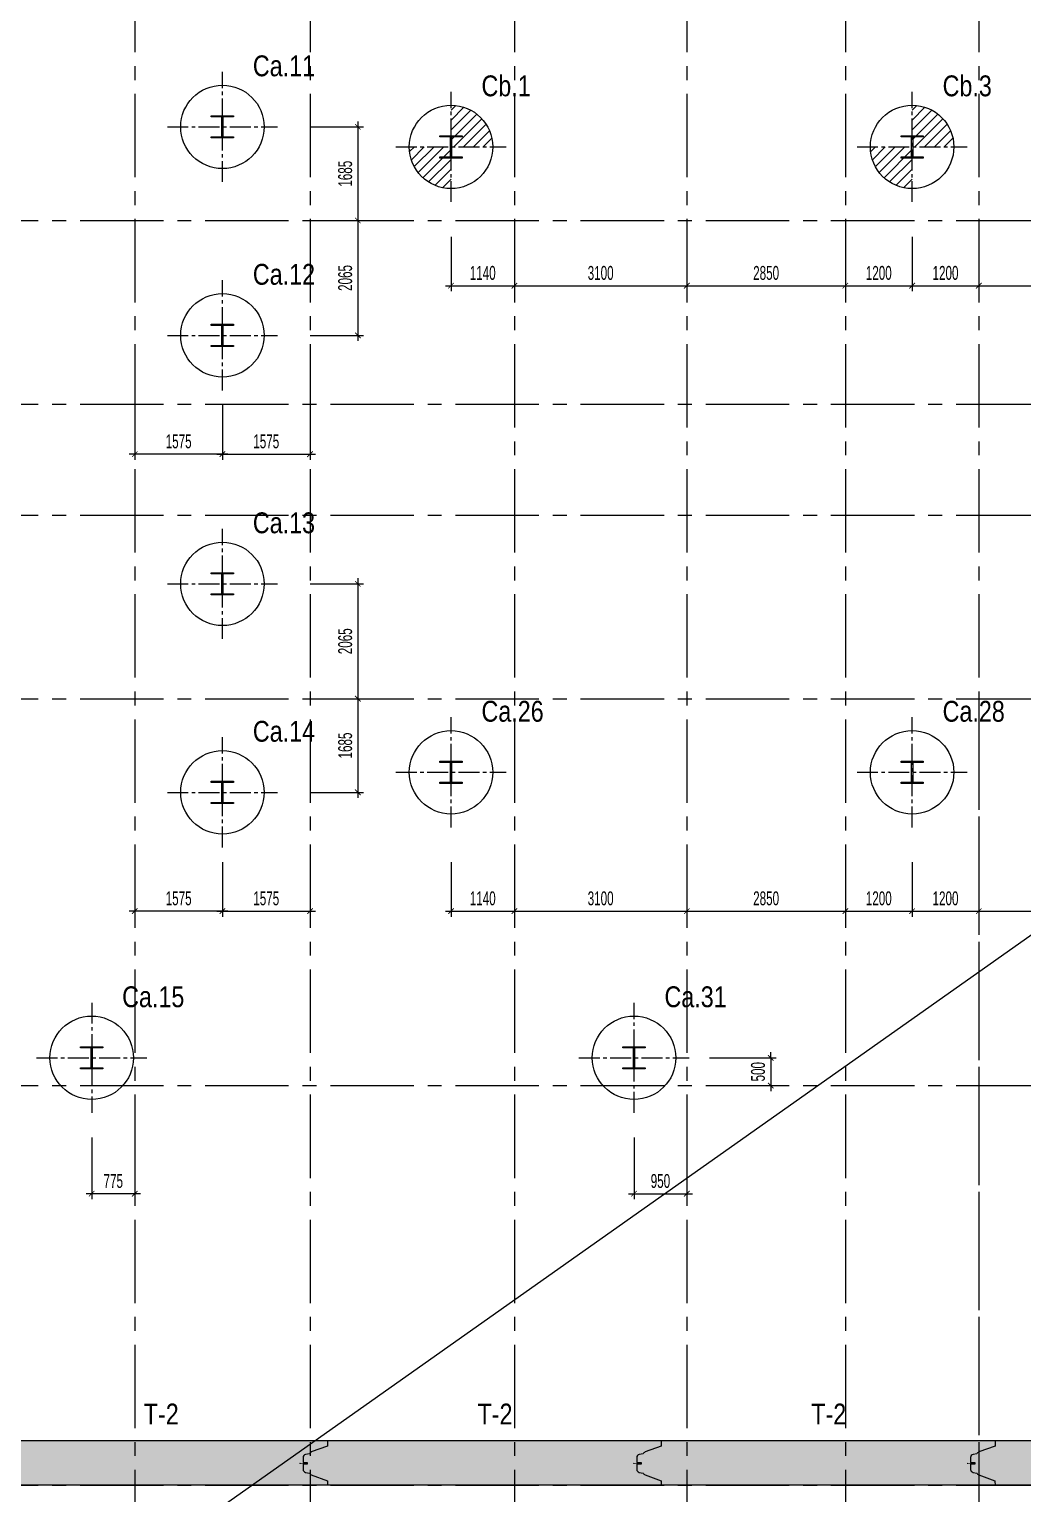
# Model space of a CAD drawing. Extents: x 71 to 1774126, y -14 to 415800.
# Drawn here: x 1579071 to 1596931, y 222511 to 248852 of the extents above; entities that cross this region are included whole.
import ezdxf

# ---------------------------------------------------------------- set-up
doc = ezdxf.new("R2010")
doc.units = 0
doc.header["$LTSCALE"] = 1000
doc.header["$MEASUREMENT"] = 0
doc.header["$PDMODE"] = 3
doc.linetypes.add('CENTER2', pattern=[1.125, 0.75, -0.125, 0.125, -0.125])
doc.layers.get('0').update_dxf_attribs({"linetype": 'CONTINUOUS'})
doc.layers.get('Defpoints').update_dxf_attribs({"linetype": 'CONTINUOUS'})
for name, color, linetype in [('10MIDTEXT', 3, 'CONTINUOUS'), ('CDC.01.AXIS', 160, 'CENTER2'), ('CDC.02.DIM', 1, 'CONTINUOUS'), ('CDC.03.BORDER', 3, 'CONTINUOUS'), ('CDC.05.STEEL', 4, 'CONTINUOUS'), ('CDC.10.HATCH', 9, 'CONTINUOUS')]:
    doc.layers.add(name, color=color, linetype=linetype)
doc.layers.add('KCS_Plotter', color=11, linetype='CONTINUOUS', plot=False)
doc.styles.add('ARIAL', font='arial.ttf', dxfattribs={"width": 0.6})
doc.dimstyles.new('100', dxfattribs={"dimscale": 100, "dimtxt": 2.5, "dimasz": 1, "dimexe": 1, "dimexo": 0, "dimgap": 1, "dimtad": 1, "dimdec": 0, "dimdsep": 46, "dimtxsty": 'ARIAL', "dimblk": 'ARCHTICK', "dimcen": 1, "dimdle": 1, "dimclrd": 1, "dimclre": 1, "dimclrt": 2, "dimadec": 0, "dimazin": 0, "dimtfac": 0.00072, "dimtdec": 0, "dimtix": 1, "dimtmove": 2, "dimatfit": 3, "dimldrblk": 'ARCHTICK', "dimfxl": 1, "dimtolj": 1, "dimarcsym": 0})

# ---------------------------------------------------------------- blocks, each defined once
blk = doc.blocks.new('_ARCHTICK')
at = {"color": 0, "linetype": 'ByBlock', "const_width": 0.15}
blk.add_lwpolyline([(-0.5, -0.5), (0.5, 0.5)], dxfattribs=at)
blk = doc.blocks.new('*D220')
at = {"layer": 'CDC.02.DIM', "color": 1, "lineweight": -2, "transparency": 16777216}
for p, q in [((1584118, 247096), (1585078, 247096)), ((1584978, 247196), (1584978, 245311)), ((1584118, 245411), (1585078, 245411))]:
    blk.add_line(p, q, dxfattribs=at)
at = {"layer": 'Defpoints', "color": 0, "transparency": 16777216}
for p in [(1584118, 247096), (1584118, 245411), (1584978, 245411)]:
    blk.add_point(p, dxfattribs=at)
at = {"layer": 'CDC.02.DIM', "color": 1, "lineweight": -2, "transparency": 16777216, "xscale": 100, "yscale": 100, "zscale": 100}
for p, rotation in [((1584978, 247096), 90), ((1584978, 245411), 270)]:
    blk.add_blockref('_ARCHTICK', p, dxfattribs=dict(at, rotation=rotation))
at = {"layer": 'CDC.02.DIM', "color": 2, "transparency": 16777216, "insert": (1584751, 246254), "char_height": 250, "attachment_point": 5, "rotation": 90, "style": 'ARIAL'}
blk.add_mtext('\\A1;1685', dxfattribs=at)
blk = doc.blocks.new('*D221')
at = {"layer": 'CDC.02.DIM', "color": 1, "lineweight": -2, "transparency": 16777216}
for p, q in [((1584978, 245511), (1584978, 243246)), ((1584118, 245411), (1585078, 245411)), ((1584118, 243346), (1585078, 243346))]:
    blk.add_line(p, q, dxfattribs=at)
at = {"layer": 'Defpoints', "color": 0, "transparency": 16777216}
for p in [(1584118, 245411), (1584118, 243346), (1584978, 243346)]:
    blk.add_point(p, dxfattribs=at)
at = {"layer": 'CDC.02.DIM', "color": 1, "lineweight": -2, "transparency": 16777216, "xscale": 100, "yscale": 100, "zscale": 100}
for p, rotation in [((1584978, 245411), 90), ((1584978, 243346), 270)]:
    blk.add_blockref('_ARCHTICK', p, dxfattribs=dict(at, rotation=rotation))
at = {"layer": 'CDC.02.DIM', "color": 2, "transparency": 16777216, "insert": (1584751, 244379), "char_height": 250, "attachment_point": 5, "rotation": 90, "style": 'ARIAL'}
blk.add_mtext('\\A1;2065', dxfattribs=at)
blk = doc.blocks.new('*D222')
at = {"layer": 'CDC.02.DIM', "color": 1, "lineweight": -2, "transparency": 16777216}
for p, q in [((1584978, 238976), (1584978, 236711)), ((1584118, 238876), (1585078, 238876)), ((1584118, 236811), (1585078, 236811))]:
    blk.add_line(p, q, dxfattribs=at)
at = {"layer": 'Defpoints', "color": 0, "transparency": 16777216}
for p in [(1584118, 238876), (1584118, 236811), (1584978, 236811)]:
    blk.add_point(p, dxfattribs=at)
at = {"layer": 'CDC.02.DIM', "color": 1, "lineweight": -2, "transparency": 16777216, "xscale": 100, "yscale": 100, "zscale": 100}
for p, rotation in [((1584978, 238876), 90), ((1584978, 236811), 270)]:
    blk.add_blockref('_ARCHTICK', p, dxfattribs=dict(at, rotation=rotation))
at = {"layer": 'CDC.02.DIM', "color": 2, "transparency": 16777216, "insert": (1584751, 237844), "char_height": 250, "attachment_point": 5, "rotation": 90, "style": 'ARIAL'}
blk.add_mtext('\\A1;2065', dxfattribs=at)
blk = doc.blocks.new('*D223')
at = {"layer": 'CDC.02.DIM', "color": 1, "lineweight": -2, "transparency": 16777216}
for p, q in [((1584118, 236811), (1585078, 236811)), ((1584978, 236911), (1584978, 235026)), ((1584118, 235126), (1585078, 235126))]:
    blk.add_line(p, q, dxfattribs=at)
at = {"layer": 'Defpoints', "color": 0, "transparency": 16777216}
for p in [(1584118, 236811), (1584118, 235126), (1584978, 235126)]:
    blk.add_point(p, dxfattribs=at)
at = {"layer": 'CDC.02.DIM', "color": 1, "lineweight": -2, "transparency": 16777216, "xscale": 100, "yscale": 100, "zscale": 100}
for p, rotation in [((1584978, 236811), 90), ((1584978, 235126), 270)]:
    blk.add_blockref('_ARCHTICK', p, dxfattribs=dict(at, rotation=rotation))
at = {"layer": 'CDC.02.DIM', "color": 2, "transparency": 16777216, "insert": (1584751, 235969), "char_height": 250, "attachment_point": 5, "rotation": 90, "style": 'ARIAL'}
blk.add_mtext('\\A1;1685', dxfattribs=at)
blk = doc.blocks.new('*D239')
at = {"layer": 'CDC.02.DIM', "color": 1, "lineweight": -2, "transparency": 16777216}
for p, q in [((1591300, 230351), (1592501, 230351)), ((1592401, 230351), (1592401, 230451)), ((1592401, 230351), (1592401, 229851)), ((1591300, 229851), (1592501, 229851)), ((1592401, 229851), (1592401, 229751))]:
    blk.add_line(p, q, dxfattribs=at)
at = {"layer": 'Defpoints', "color": 0, "transparency": 16777216}
for p in [(1591300, 230351), (1591300, 229851), (1592401, 229851)]:
    blk.add_point(p, dxfattribs=at)
at = {"layer": 'CDC.02.DIM', "color": 1, "lineweight": -2, "transparency": 16777216, "xscale": 100, "yscale": 100, "zscale": 100}
for p, rotation in [((1592401, 230351), 270), ((1592401, 229851), 90)]:
    blk.add_blockref('_ARCHTICK', p, dxfattribs=dict(at, rotation=rotation))
at = {"layer": 'CDC.02.DIM', "color": 2, "transparency": 16777216, "insert": (1592173, 230101), "char_height": 250, "attachment_point": 5, "rotation": 90, "style": 'ARIAL'}
blk.add_mtext('\\A1;500', dxfattribs=at)
blk = doc.blocks.new('*D245')
at = {"layer": 'CDC.02.DIM', "color": 1, "lineweight": -2, "transparency": 16777216}
for p, q in [((1580968, 233870), (1580968, 232890)), ((1582543, 233870), (1582543, 232890)), ((1582643, 232990), (1580868, 232990))]:
    blk.add_line(p, q, dxfattribs=at)
at = {"layer": 'Defpoints', "color": 0, "transparency": 16777216}
for p in [(1580968, 233870), (1582543, 233870), (1580968, 232990)]:
    blk.add_point(p, dxfattribs=at)
at = {"layer": 'CDC.02.DIM', "color": 1, "lineweight": -2, "transparency": 16777216, "xscale": 100, "yscale": 100, "zscale": 100, "rotation": 180}
blk.add_blockref('_ARCHTICK', (1580968, 232990), dxfattribs=at)
at = {"layer": 'CDC.02.DIM', "color": 1, "lineweight": -2, "transparency": 16777216, "xscale": 100, "yscale": 100, "zscale": 100}
blk.add_blockref('_ARCHTICK', (1582543, 232990), dxfattribs=at)
at = {"layer": 'CDC.02.DIM', "color": 2, "transparency": 16777216, "insert": (1581756, 233218), "char_height": 250, "attachment_point": 5, "style": 'ARIAL'}
blk.add_mtext('\\A1;1575', dxfattribs=at)
blk = doc.blocks.new('*D246')
at = {"layer": 'CDC.02.DIM', "color": 1, "lineweight": -2, "transparency": 16777216}
for p, q in [((1582543, 233870), (1582543, 232890)), ((1584118, 233870), (1584118, 232890)), ((1582443, 232990), (1584218, 232990))]:
    blk.add_line(p, q, dxfattribs=at)
at = {"layer": 'Defpoints', "color": 0, "transparency": 16777216}
for p in [(1582543, 233870), (1584118, 233870), (1584118, 232990)]:
    blk.add_point(p, dxfattribs=at)
at = {"layer": 'CDC.02.DIM', "color": 1, "lineweight": -2, "transparency": 16777216, "xscale": 100, "yscale": 100, "zscale": 100, "rotation": 180}
blk.add_blockref('_ARCHTICK', (1582543, 232990), dxfattribs=at)
at = {"layer": 'CDC.02.DIM', "color": 1, "lineweight": -2, "transparency": 16777216, "xscale": 100, "yscale": 100, "zscale": 100}
blk.add_blockref('_ARCHTICK', (1584118, 232990), dxfattribs=at)
at = {"layer": 'CDC.02.DIM', "color": 2, "transparency": 16777216, "insert": (1583331, 233218), "char_height": 250, "attachment_point": 5, "style": 'ARIAL'}
blk.add_mtext('\\A1;1575', dxfattribs=at)
blk = doc.blocks.new('*D247')
at = {"layer": 'CDC.02.DIM', "color": 1, "lineweight": -2, "transparency": 16777216}
for p, q in [((1586653, 233870), (1586653, 232890)), ((1587793, 233870), (1587793, 232890)), ((1586553, 232990), (1587893, 232990))]:
    blk.add_line(p, q, dxfattribs=at)
at = {"layer": 'Defpoints', "color": 0, "transparency": 16777216}
for p in [(1586653, 233870), (1587793, 233870), (1587793, 232990)]:
    blk.add_point(p, dxfattribs=at)
at = {"layer": 'CDC.02.DIM', "color": 1, "lineweight": -2, "transparency": 16777216, "xscale": 100, "yscale": 100, "zscale": 100, "rotation": 180}
blk.add_blockref('_ARCHTICK', (1586653, 232990), dxfattribs=at)
at = {"layer": 'CDC.02.DIM', "color": 1, "lineweight": -2, "transparency": 16777216, "xscale": 100, "yscale": 100, "zscale": 100}
blk.add_blockref('_ARCHTICK', (1587793, 232990), dxfattribs=at)
at = {"layer": 'CDC.02.DIM', "color": 2, "transparency": 16777216, "insert": (1587223, 233218), "char_height": 250, "attachment_point": 5, "style": 'ARIAL'}
blk.add_mtext('\\A1;1140', dxfattribs=at)
blk = doc.blocks.new('*D248')
at = {"layer": 'CDC.02.DIM', "color": 1, "lineweight": -2, "transparency": 16777216}
for p, q in [((1587793, 233870), (1587793, 232890)), ((1590893, 233870), (1590893, 232890)), ((1587693, 232990), (1590993, 232990))]:
    blk.add_line(p, q, dxfattribs=at)
at = {"layer": 'Defpoints', "color": 0, "transparency": 16777216}
for p in [(1587793, 233870), (1590893, 233870), (1590893, 232990)]:
    blk.add_point(p, dxfattribs=at)
at = {"layer": 'CDC.02.DIM', "color": 1, "lineweight": -2, "transparency": 16777216, "xscale": 100, "yscale": 100, "zscale": 100, "rotation": 180}
blk.add_blockref('_ARCHTICK', (1587793, 232990), dxfattribs=at)
at = {"layer": 'CDC.02.DIM', "color": 1, "lineweight": -2, "transparency": 16777216, "xscale": 100, "yscale": 100, "zscale": 100}
blk.add_blockref('_ARCHTICK', (1590893, 232990), dxfattribs=at)
at = {"layer": 'CDC.02.DIM', "color": 2, "transparency": 16777216, "insert": (1589343, 233218), "char_height": 250, "attachment_point": 5, "style": 'ARIAL'}
blk.add_mtext('\\A1;3100', dxfattribs=at)
blk = doc.blocks.new('*D249')
at = {"layer": 'CDC.02.DIM', "color": 1, "lineweight": -2, "transparency": 16777216}
for p, q in [((1590893, 233870), (1590893, 232890)), ((1593743, 233870), (1593743, 232890)), ((1590793, 232990), (1593843, 232990))]:
    blk.add_line(p, q, dxfattribs=at)
at = {"layer": 'Defpoints', "color": 0, "transparency": 16777216}
for p in [(1590893, 233870), (1593743, 233870), (1593743, 232990)]:
    blk.add_point(p, dxfattribs=at)
at = {"layer": 'CDC.02.DIM', "color": 1, "lineweight": -2, "transparency": 16777216, "xscale": 100, "yscale": 100, "zscale": 100, "rotation": 180}
blk.add_blockref('_ARCHTICK', (1590893, 232990), dxfattribs=at)
at = {"layer": 'CDC.02.DIM', "color": 1, "lineweight": -2, "transparency": 16777216, "xscale": 100, "yscale": 100, "zscale": 100}
blk.add_blockref('_ARCHTICK', (1593743, 232990), dxfattribs=at)
at = {"layer": 'CDC.02.DIM', "color": 2, "transparency": 16777216, "insert": (1592318, 233218), "char_height": 250, "attachment_point": 5, "style": 'ARIAL'}
blk.add_mtext('\\A1;2850', dxfattribs=at)
blk = doc.blocks.new('*D250')
at = {"layer": 'CDC.02.DIM', "color": 1, "lineweight": -2, "transparency": 16777216}
for p, q in [((1593743, 233870), (1593743, 232890)), ((1594943, 233870), (1594943, 232890)), ((1593643, 232990), (1595043, 232990))]:
    blk.add_line(p, q, dxfattribs=at)
at = {"layer": 'Defpoints', "color": 0, "transparency": 16777216}
for p in [(1593743, 233870), (1594943, 233870), (1594943, 232990)]:
    blk.add_point(p, dxfattribs=at)
at = {"layer": 'CDC.02.DIM', "color": 1, "lineweight": -2, "transparency": 16777216, "xscale": 100, "yscale": 100, "zscale": 100, "rotation": 180}
blk.add_blockref('_ARCHTICK', (1593743, 232990), dxfattribs=at)
at = {"layer": 'CDC.02.DIM', "color": 1, "lineweight": -2, "transparency": 16777216, "xscale": 100, "yscale": 100, "zscale": 100}
blk.add_blockref('_ARCHTICK', (1594943, 232990), dxfattribs=at)
at = {"layer": 'CDC.02.DIM', "color": 2, "transparency": 16777216, "insert": (1594343, 233218), "char_height": 250, "attachment_point": 5, "style": 'ARIAL'}
blk.add_mtext('\\A1;1200', dxfattribs=at)
blk = doc.blocks.new('*D251')
at = {"layer": 'CDC.02.DIM', "color": 1, "lineweight": -2, "transparency": 16777216}
for p, q in [((1594943, 233870), (1594943, 232890)), ((1596143, 233870), (1596143, 232890)), ((1594843, 232990), (1596243, 232990))]:
    blk.add_line(p, q, dxfattribs=at)
at = {"layer": 'Defpoints', "color": 0, "transparency": 16777216}
for p in [(1594943, 233870), (1596143, 233870), (1596143, 232990)]:
    blk.add_point(p, dxfattribs=at)
at = {"layer": 'CDC.02.DIM', "color": 1, "lineweight": -2, "transparency": 16777216, "xscale": 100, "yscale": 100, "zscale": 100, "rotation": 180}
blk.add_blockref('_ARCHTICK', (1594943, 232990), dxfattribs=at)
at = {"layer": 'CDC.02.DIM', "color": 1, "lineweight": -2, "transparency": 16777216, "xscale": 100, "yscale": 100, "zscale": 100}
blk.add_blockref('_ARCHTICK', (1596143, 232990), dxfattribs=at)
at = {"layer": 'CDC.02.DIM', "color": 2, "transparency": 16777216, "insert": (1595543, 233218), "char_height": 250, "attachment_point": 5, "style": 'ARIAL'}
blk.add_mtext('\\A1;1200', dxfattribs=at)
blk = doc.blocks.new('*D252')
at = {"layer": 'CDC.02.DIM', "color": 1, "lineweight": -2, "transparency": 16777216}
for p, q in [((1596143, 233870), (1596143, 232890)), ((1598993, 233870), (1598993, 232890)), ((1596043, 232990), (1599093, 232990))]:
    blk.add_line(p, q, dxfattribs=at)
at = {"layer": 'Defpoints', "color": 0, "transparency": 16777216}
for p in [(1596143, 233870), (1598993, 233870), (1598993, 232990)]:
    blk.add_point(p, dxfattribs=at)
at = {"layer": 'CDC.02.DIM', "color": 1, "lineweight": -2, "transparency": 16777216, "xscale": 100, "yscale": 100, "zscale": 100, "rotation": 180}
blk.add_blockref('_ARCHTICK', (1596143, 232990), dxfattribs=at)
at = {"layer": 'CDC.02.DIM', "color": 1, "lineweight": -2, "transparency": 16777216, "xscale": 100, "yscale": 100, "zscale": 100}
blk.add_blockref('_ARCHTICK', (1598993, 232990), dxfattribs=at)
at = {"layer": 'CDC.02.DIM', "color": 2, "transparency": 16777216, "insert": (1597568, 233218), "char_height": 250, "attachment_point": 5, "style": 'ARIAL'}
blk.add_mtext('\\A1;2850', dxfattribs=at)
blk = doc.blocks.new('*D259')
at = {"layer": 'CDC.02.DIM', "color": 1, "lineweight": -2, "transparency": 16777216}
for p, q in [((1580968, 242090), (1580968, 241110)), ((1582543, 242090), (1582543, 241110)), ((1582643, 241210), (1580868, 241210))]:
    blk.add_line(p, q, dxfattribs=at)
at = {"layer": 'Defpoints', "color": 0, "transparency": 16777216}
for p in [(1580968, 242090), (1582543, 242090), (1580968, 241210)]:
    blk.add_point(p, dxfattribs=at)
at = {"layer": 'CDC.02.DIM', "color": 1, "lineweight": -2, "transparency": 16777216, "xscale": 100, "yscale": 100, "zscale": 100, "rotation": 180}
blk.add_blockref('_ARCHTICK', (1580968, 241210), dxfattribs=at)
at = {"layer": 'CDC.02.DIM', "color": 1, "lineweight": -2, "transparency": 16777216, "xscale": 100, "yscale": 100, "zscale": 100}
blk.add_blockref('_ARCHTICK', (1582543, 241210), dxfattribs=at)
at = {"layer": 'CDC.02.DIM', "color": 2, "transparency": 16777216, "insert": (1581756, 241438), "char_height": 250, "attachment_point": 5, "style": 'ARIAL'}
blk.add_mtext('\\A1;1575', dxfattribs=at)
blk = doc.blocks.new('*D260')
at = {"layer": 'CDC.02.DIM', "color": 1, "lineweight": -2, "transparency": 16777216}
for p, q in [((1582543, 242090), (1582543, 241110)), ((1584118, 242090), (1584118, 241110)), ((1582443, 241210), (1584218, 241210))]:
    blk.add_line(p, q, dxfattribs=at)
at = {"layer": 'Defpoints', "color": 0, "transparency": 16777216}
for p in [(1582543, 242090), (1584118, 242090), (1584118, 241210)]:
    blk.add_point(p, dxfattribs=at)
at = {"layer": 'CDC.02.DIM', "color": 1, "lineweight": -2, "transparency": 16777216, "xscale": 100, "yscale": 100, "zscale": 100, "rotation": 180}
blk.add_blockref('_ARCHTICK', (1582543, 241210), dxfattribs=at)
at = {"layer": 'CDC.02.DIM', "color": 1, "lineweight": -2, "transparency": 16777216, "xscale": 100, "yscale": 100, "zscale": 100}
blk.add_blockref('_ARCHTICK', (1584118, 241210), dxfattribs=at)
at = {"layer": 'CDC.02.DIM', "color": 2, "transparency": 16777216, "insert": (1583331, 241438), "char_height": 250, "attachment_point": 5, "style": 'ARIAL'}
blk.add_mtext('\\A1;1575', dxfattribs=at)
blk = doc.blocks.new('*D310')
at = {"layer": 'CDC.02.DIM', "color": 1, "lineweight": -2, "transparency": 16777216}
for p, q in [((1589943, 228918), (1589943, 227807)), ((1590893, 228918), (1590893, 227807)), ((1589843, 227907), (1590993, 227907))]:
    blk.add_line(p, q, dxfattribs=at)
at = {"layer": 'Defpoints', "color": 0, "transparency": 16777216}
for p in [(1589943, 228918), (1590893, 228918), (1590893, 227907)]:
    blk.add_point(p, dxfattribs=at)
at = {"layer": 'CDC.02.DIM', "color": 1, "lineweight": -2, "transparency": 16777216, "xscale": 100, "yscale": 100, "zscale": 100, "rotation": 180}
blk.add_blockref('_ARCHTICK', (1589943, 227907), dxfattribs=at)
at = {"layer": 'CDC.02.DIM', "color": 1, "lineweight": -2, "transparency": 16777216, "xscale": 100, "yscale": 100, "zscale": 100}
blk.add_blockref('_ARCHTICK', (1590893, 227907), dxfattribs=at)
at = {"layer": 'CDC.02.DIM', "color": 2, "transparency": 16777216, "insert": (1590418, 228134), "char_height": 250, "attachment_point": 5, "style": 'ARIAL'}
blk.add_mtext('\\A1;950', dxfattribs=at)
blk = doc.blocks.new('TV')
at = {"layer": 'CDC.05.STEEL'}
blk.add_lwpolyline([(1570016, 184770), (1570016, 184676), (1570308, 184570, -0.192509), (1570341, 184535), (1570411, 184523, -0.367428), (1570456, 184470), (1570456, 184378), (1570379, 184378), (1570379, 184348), (1570456, 184348), (1570456, 184257, -0.367428), (1570411, 184204), (1570341, 184192, -0.192509), (1570308, 184157), (1570016, 184051), (1570015, 183970)], format="xyb", dxfattribs=at)
at = {"layer": 'CDC.05.STEEL', "const_width": 11.5}
for points in [[(1570396, 184370, 1), (1570396, 184358, 1)], [(1570510, 184370, -1), (1570510, 184358, -1)]]:
    blk.add_lwpolyline(points, format="xyb", close=True, dxfattribs=at)
at = {"layer": 'CDC.05.STEEL', "const_width": 10}
blk.add_lwpolyline([(1570502, 184364), (1570396, 184364)], dxfattribs=at)
blk = doc.blocks.new('KINGPOST')
at = {"layer": 'CDC.05.STEEL', "color": 4}
for p, q in [((1656675, 236723, 0), (1656675, 236744, 0)), ((1656675, 236744, 0), (1657075, 236744, 0)), ((1656865, 236723, 0), (1656675, 236723, 0)), ((1656865, 236364, 0), (1656865, 236723, 0)), ((1657075, 236723, 0), (1656884, 236723, 0)), ((1656884, 236723, 0), (1656884, 236364, 0)), ((1657075, 236744, 0), (1657075, 236723, 0)), ((1656675, 236344, 0), (1656675, 236364, 0)), ((1656675, 236364, 0), (1656865, 236364, 0)), ((1657075, 236344, 0), (1656675, 236344, 0)), ((1656884, 236364, 0), (1657075, 236364, 0)), ((1657075, 236364, 0), (1657075, 236344, 0))]:
    blk.add_line(p, q, dxfattribs=at)
blk = doc.blocks.new('*D341')
at = {"layer": 'CDC.02.DIM', "color": 1, "lineweight": -2, "transparency": 16777216}
for p, q in [((1586653, 245120), (1586653, 244140)), ((1587793, 245120), (1587793, 244140)), ((1586553, 244240), (1587893, 244240))]:
    blk.add_line(p, q, dxfattribs=at)
at = {"layer": 'Defpoints', "color": 0, "transparency": 16777216}
for p in [(1586653, 245120), (1587793, 245120), (1587793, 244240)]:
    blk.add_point(p, dxfattribs=at)
at = {"layer": 'CDC.02.DIM', "color": 1, "lineweight": -2, "transparency": 16777216, "xscale": 100, "yscale": 100, "zscale": 100, "rotation": 180}
blk.add_blockref('_ARCHTICK', (1586653, 244240), dxfattribs=at)
at = {"layer": 'CDC.02.DIM', "color": 1, "lineweight": -2, "transparency": 16777216, "xscale": 100, "yscale": 100, "zscale": 100}
blk.add_blockref('_ARCHTICK', (1587793, 244240), dxfattribs=at)
at = {"layer": 'CDC.02.DIM', "color": 2, "transparency": 16777216, "insert": (1587223, 244468), "char_height": 250, "attachment_point": 5, "style": 'ARIAL'}
blk.add_mtext('\\A1;1140', dxfattribs=at)
blk = doc.blocks.new('*D342')
at = {"layer": 'CDC.02.DIM', "color": 1, "lineweight": -2, "transparency": 16777216}
for p, q in [((1587793, 245120), (1587793, 244140)), ((1590893, 245120), (1590893, 244140)), ((1587693, 244240), (1590993, 244240))]:
    blk.add_line(p, q, dxfattribs=at)
at = {"layer": 'Defpoints', "color": 0, "transparency": 16777216}
for p in [(1587793, 245120), (1590893, 245120), (1590893, 244240)]:
    blk.add_point(p, dxfattribs=at)
at = {"layer": 'CDC.02.DIM', "color": 1, "lineweight": -2, "transparency": 16777216, "xscale": 100, "yscale": 100, "zscale": 100, "rotation": 180}
blk.add_blockref('_ARCHTICK', (1587793, 244240), dxfattribs=at)
at = {"layer": 'CDC.02.DIM', "color": 1, "lineweight": -2, "transparency": 16777216, "xscale": 100, "yscale": 100, "zscale": 100}
blk.add_blockref('_ARCHTICK', (1590893, 244240), dxfattribs=at)
at = {"layer": 'CDC.02.DIM', "color": 2, "transparency": 16777216, "insert": (1589343, 244468), "char_height": 250, "attachment_point": 5, "style": 'ARIAL'}
blk.add_mtext('\\A1;3100', dxfattribs=at)
blk = doc.blocks.new('*D343')
at = {"layer": 'CDC.02.DIM', "color": 1, "lineweight": -2, "transparency": 16777216}
for p, q in [((1590893, 245120), (1590893, 244140)), ((1593743, 245120), (1593743, 244140)), ((1590793, 244240), (1593843, 244240))]:
    blk.add_line(p, q, dxfattribs=at)
at = {"layer": 'Defpoints', "color": 0, "transparency": 16777216}
for p in [(1590893, 245120), (1593743, 245120), (1593743, 244240)]:
    blk.add_point(p, dxfattribs=at)
at = {"layer": 'CDC.02.DIM', "color": 1, "lineweight": -2, "transparency": 16777216, "xscale": 100, "yscale": 100, "zscale": 100, "rotation": 180}
blk.add_blockref('_ARCHTICK', (1590893, 244240), dxfattribs=at)
at = {"layer": 'CDC.02.DIM', "color": 1, "lineweight": -2, "transparency": 16777216, "xscale": 100, "yscale": 100, "zscale": 100}
blk.add_blockref('_ARCHTICK', (1593743, 244240), dxfattribs=at)
at = {"layer": 'CDC.02.DIM', "color": 2, "transparency": 16777216, "insert": (1592318, 244468), "char_height": 250, "attachment_point": 5, "style": 'ARIAL'}
blk.add_mtext('\\A1;2850', dxfattribs=at)
blk = doc.blocks.new('*D344')
at = {"layer": 'CDC.02.DIM', "color": 1, "lineweight": -2, "transparency": 16777216}
for p, q in [((1593743, 245120), (1593743, 244140)), ((1594943, 245120), (1594943, 244140)), ((1593643, 244240), (1595043, 244240))]:
    blk.add_line(p, q, dxfattribs=at)
at = {"layer": 'Defpoints', "color": 0, "transparency": 16777216}
for p in [(1593743, 245120), (1594943, 245120), (1594943, 244240)]:
    blk.add_point(p, dxfattribs=at)
at = {"layer": 'CDC.02.DIM', "color": 1, "lineweight": -2, "transparency": 16777216, "xscale": 100, "yscale": 100, "zscale": 100, "rotation": 180}
blk.add_blockref('_ARCHTICK', (1593743, 244240), dxfattribs=at)
at = {"layer": 'CDC.02.DIM', "color": 1, "lineweight": -2, "transparency": 16777216, "xscale": 100, "yscale": 100, "zscale": 100}
blk.add_blockref('_ARCHTICK', (1594943, 244240), dxfattribs=at)
at = {"layer": 'CDC.02.DIM', "color": 2, "transparency": 16777216, "insert": (1594343, 244468), "char_height": 250, "attachment_point": 5, "style": 'ARIAL'}
blk.add_mtext('\\A1;1200', dxfattribs=at)
blk = doc.blocks.new('*D345')
at = {"layer": 'CDC.02.DIM', "color": 1, "lineweight": -2, "transparency": 16777216}
for p, q in [((1594943, 245120), (1594943, 244140)), ((1596143, 245120), (1596143, 244140)), ((1594843, 244240), (1596243, 244240))]:
    blk.add_line(p, q, dxfattribs=at)
at = {"layer": 'Defpoints', "color": 0, "transparency": 16777216}
for p in [(1594943, 245120), (1596143, 245120), (1596143, 244240)]:
    blk.add_point(p, dxfattribs=at)
at = {"layer": 'CDC.02.DIM', "color": 1, "lineweight": -2, "transparency": 16777216, "xscale": 100, "yscale": 100, "zscale": 100, "rotation": 180}
blk.add_blockref('_ARCHTICK', (1594943, 244240), dxfattribs=at)
at = {"layer": 'CDC.02.DIM', "color": 1, "lineweight": -2, "transparency": 16777216, "xscale": 100, "yscale": 100, "zscale": 100}
blk.add_blockref('_ARCHTICK', (1596143, 244240), dxfattribs=at)
at = {"layer": 'CDC.02.DIM', "color": 2, "transparency": 16777216, "insert": (1595543, 244468), "char_height": 250, "attachment_point": 5, "style": 'ARIAL'}
blk.add_mtext('\\A1;1200', dxfattribs=at)
blk = doc.blocks.new('*D346')
at = {"layer": 'CDC.02.DIM', "color": 1, "lineweight": -2, "transparency": 16777216}
for p, q in [((1596143, 245120), (1596143, 244140)), ((1598993, 245120), (1598993, 244140)), ((1596043, 244240), (1599093, 244240))]:
    blk.add_line(p, q, dxfattribs=at)
at = {"layer": 'Defpoints', "color": 0, "transparency": 16777216}
for p in [(1596143, 245120), (1598993, 245120), (1598993, 244240)]:
    blk.add_point(p, dxfattribs=at)
at = {"layer": 'CDC.02.DIM', "color": 1, "lineweight": -2, "transparency": 16777216, "xscale": 100, "yscale": 100, "zscale": 100, "rotation": 180}
blk.add_blockref('_ARCHTICK', (1596143, 244240), dxfattribs=at)
at = {"layer": 'CDC.02.DIM', "color": 1, "lineweight": -2, "transparency": 16777216, "xscale": 100, "yscale": 100, "zscale": 100}
blk.add_blockref('_ARCHTICK', (1598993, 244240), dxfattribs=at)
at = {"layer": 'CDC.02.DIM', "color": 2, "transparency": 16777216, "insert": (1597568, 244468), "char_height": 250, "attachment_point": 5, "style": 'ARIAL'}
blk.add_mtext('\\A1;2850', dxfattribs=at)
blk = doc.blocks.new('*D436')
at = {"layer": 'CDC.02.DIM', "color": 1, "lineweight": -2, "transparency": 16777216}
for p, q in [((1580193, 228918), (1580193, 227807)), ((1580968, 228918), (1580968, 227807)), ((1581068, 227907), (1580093, 227907))]:
    blk.add_line(p, q, dxfattribs=at)
at = {"layer": 'Defpoints', "color": 0, "transparency": 16777216}
for p in [(1580193, 228918), (1580968, 228918), (1580193, 227907)]:
    blk.add_point(p, dxfattribs=at)
at = {"layer": 'CDC.02.DIM', "color": 1, "lineweight": -2, "transparency": 16777216, "xscale": 100, "yscale": 100, "zscale": 100, "rotation": 180}
blk.add_blockref('_ARCHTICK', (1580193, 227907), dxfattribs=at)
at = {"layer": 'CDC.02.DIM', "color": 1, "lineweight": -2, "transparency": 16777216, "xscale": 100, "yscale": 100, "zscale": 100}
blk.add_blockref('_ARCHTICK', (1580968, 227907), dxfattribs=at)
at = {"layer": 'CDC.02.DIM', "color": 2, "transparency": 16777216, "insert": (1580581, 228134), "char_height": 250, "attachment_point": 5, "style": 'ARIAL'}
blk.add_mtext('\\A1;775', dxfattribs=at)

msp = doc.modelspace()

# ---------------------------------------------------------------- hatches: boundary and pattern name
at = {"layer": 'CDC.10.HATCH'}
h = msp.add_hatch(dxfattribs=at)
h.set_pattern_fill('CHAU-01', color=256, scale=100, style=0, pattern_type=2)
h.set_pattern_definition([(50, (0, 73428.8), (717.26018, -62.75213), [75, -825]), (355, (0, 73428.8), (-138.75133, 752.19213), [60, -660]), (100.4514, (59.8, 73423.6), (578.50938, 689.43954), [63.7402, -701.1421]), (46.1842, (0, 73628.8), (1067.24105, -165.519), [112.5, -1237.5]), (96.6356, (88.9, 73615), (934.6627, 974.1179), [95.6103, -1051.713]), (351.1842, (0, 73628.8), (934.66195, 974.1186), [90, -990]), (21, (100, 73578.8), (596.90705, -402.6189), [75, -825]), (326, (100, 73578.8), (243.31533, 725.15005), [60, -660]), (71.4514, (149.74, 73545.25), (840.22263, 322.5305), [63.7402, -701.1421]), (37.5, (0, 73428.8), (12.159855, 332.893854), [0, -652, 0, -670, 0, -662.5]), (7.5, (0, 73428.8), (263.06954, 394.41171), [0, -382, 0, -637, 0, -252.5]), (327.5, (-223, 73428.8), (533.822436, -22.55487), [0, -250, 0, -780, 0, -1035]), (317.5, (-323, 73428.8), (583.18617, 100.10498), [0, -325, 0, -518, 0, -735]), (45, (0, 73428.8), (-300.52038, 300.52038), []), (45, (0, 73551.3), (-300.52038, 300.52038), [])])
h.paths.add_polyline_path([(1626193.1, 260211.4), (1562833.1, 260211.4), (1562833.1, 222661.4), (1621724.5, 222661.4), (1626193.1, 227130)])
h.paths.add_polyline_path([(1625393.1, 259411.4), (1625393.1, 227461.4), (1621393.1, 223461.4), (1563633.1, 223461.4), (1563633.1, 259411.4)], flags=16)
h = msp.add_hatch(dxfattribs=at)
h.set_pattern_fill('ANSI31', color=256, scale=1000, style=0)
h.set_pattern_definition([(45, (-290, 73428.8), (-88.388348, 88.388348), [])])
h.paths.add_polyline_path([(1586653.1, 247486.4), (1586653.1, 246736.4), (1587403.1, 246736.4, 0.4142136)])
h.paths.add_polyline_path([(1586653.1, 246736.4), (1585903.1, 246736.4, 0.4142136), (1586653.1, 245986.4)])
h = msp.add_hatch(dxfattribs=at)
h.set_pattern_fill('ANSI31', color=256, scale=1000, style=0)
h.set_pattern_definition([(45, (8000, 73428.8), (-88.388348, 88.388348), [])])
h.paths.add_polyline_path([(1594943.1, 247486.4), (1594943.1, 246736.4), (1595693.1, 246736.4, 0.4142136)])
h.paths.add_polyline_path([(1594943.1, 246736.4), (1594193.1, 246736.4, 0.4142136), (1594943.1, 245986.4)])

# ---------------------------------------------------------------- linework, layer by layer
at = {"layer": 'CDC.01.AXIS', "ltscale": 2}
for p, q in [((1580968.1, 261189.4), (1580968.1, 221747.4)), ((1584118.1, 261189.4), (1584118.1, 221747.4)), ((1587793.1, 261189.4), (1587793.1, 221747.4)), ((1590893.1, 261189.4), (1590893.1, 221747.4)), ((1593743.1, 261189.4), (1593743.1, 221747.4)), ((1596143.1, 261189.4), (1596143.1, 221747.4)), ((1561983.4, 245411.4), (1626948.1, 245411.4)), ((1561983.4, 242111.4), (1626948.1, 242111.4)), ((1561983.4, 240111.4), (1626948.1, 240111.4)), ((1561983.4, 236811.4), (1626948.1, 236811.4)), ((1596143.1, 236811.4), (1596143.1, 221747.4)), ((1561983.4, 229851.4), (1626948.1, 229851.4)), ((1561983.4, 222661.4), (1626948.1, 222661.4))]:
    msp.add_line(p, q, dxfattribs=at)
at = {"layer": 'CDC.01.AXIS', "color": 251, "ltscale": 0.5}
for p, q in [((1582543.1, 246106.4), (1582543.1, 248086.4)), ((1586653.1, 245746.4), (1586653.1, 247726.4)), ((1594943.1, 245746.4), (1594943.1, 247726.4)), ((1581553.1, 247096.4), (1583533.1, 247096.4)), ((1585663.1, 246736.4), (1587643.1, 246736.4)), ((1593953.1, 246736.4), (1595933.1, 246736.4)), ((1582543.1, 242356.4), (1582543.1, 244336.4)), ((1581553.1, 243346.4), (1583533.1, 243346.4)), ((1582543.1, 237886.4), (1582543.1, 239866.4)), ((1581553.1, 238876.4), (1583533.1, 238876.4)), ((1586653.1, 234496.4), (1586653.1, 236476.4)), ((1594943.1, 234496.4), (1594943.1, 236476.4)), ((1582543.1, 234136.4), (1582543.1, 236116.4)), ((1585663.1, 235486.4), (1587643.1, 235486.4)), ((1593953.1, 235486.4), (1595933.1, 235486.4)), ((1581553.1, 235126.4), (1583533.1, 235126.4)), ((1580193.1, 231341.4), (1580193.1, 229361.4)), ((1589943.1, 229361.4), (1589943.1, 231341.4)), ((1579203.1, 230351.4), (1581183.1, 230351.4)), ((1588953.1, 230351.4), (1590933.1, 230351.4))]:
    msp.add_line(p, q, dxfattribs=at)
at = {"layer": 'CDC.03.BORDER', "ltscale": 1.5}
for centre in [(1582543.1, 247096.4), (1586653.1, 246736.4), (1594943.1, 246736.4), (1582543.1, 243346.4), (1582543.1, 238876.4), (1586653.1, 235486.4), (1594943.1, 235486.4), (1582543.1, 235126.4), (1580193.1, 230351.4), (1589943.1, 230351.4)]:
    msp.add_circle(centre, 750, dxfattribs=at)
at = {"layer": 'CDC.05.STEEL'}
for points in [[(1562833.1, 222661.4), (1562833.1, 260211.4), (1626193.1, 260211.4), (1626193.1, 227130), (1621724.5, 222661.4)], [(1563633.1, 223461.4), (1563633.1, 259411.4), (1625393.1, 259411.4), (1625393.1, 227461.4), (1621393.1, 223461.4)]]:
    msp.add_lwpolyline(points, close=True, dxfattribs=at)
at = {"layer": 'KCS_Plotter'}
msp.add_line((1648599.7, 268942.8), (1549882.2, 199218.5), dxfattribs=at)

# ---------------------------------------------------------------- block references
at = {"layer": 'CDC.05.STEEL'}
for p in [(-74331.5, 10552.6, 0), (-70221.5, 10192.6, 0), (-61931.5, 10192.6, 0), (-74331.5, 6802.6, 0), (-74331.5, 2332.6, 0), (-70221.5, -1057.4, 0), (-61931.5, -1057.4, 0), (-74331.5, -1417.4, 0), (-76681.5, -6192.4, 0), (-66931.5, -6192.4, 0)]:
    msp.add_blockref('KINGPOST', p, dxfattribs=at)
at = {"layer": 'CDC.05.STEEL', "xscale": -1, "rotation": 359.984309594527}
for p in [(3154398.2, 38261.1), (3160398.2, 38261.1), (3166398.2, 38261.1)]:
    msp.add_blockref('TV', p, dxfattribs=at)

# ---------------------------------------------------------------- texts
at = {"layer": '10MIDTEXT', "color": 6, "style": 'ARIAL', "width": 0.8}
for s, p in [('Ca.11', (1583090.4, 248006.9)), ('Ca.12', (1583090.4, 244256.9)), ('Ca.13', (1583090.4, 239786.9)), ('Ca.26', (1587200.4, 236396.9)), ('Ca.28', (1595490.4, 236396.9)), ('Ca.14', (1583090.4, 236036.9)), ('Ca.15', (1580740.4, 231261.9)), ('Ca.31', (1590490.4, 231261.9)), ('T-2', (1581129.5, 223756.6)), ('T-2', (1587129.5, 223756.6)), ('T-2', (1593129.4, 223756.6))]:
    msp.add_text(s, height=375, dxfattribs=at).set_placement(p)
at = {"layer": '10MIDTEXT', "color": 3, "style": 'ARIAL', "width": 0.8}
for s, p in [('Cb.1', (1587200.4, 247646.9)), ('Cb.3', (1595490.4, 247646.9))]:
    msp.add_text(s, height=375, dxfattribs=at).set_placement(p)

# ---------------------------------------------------------------- dimensions: what is measured, and where the dimension line sits
at = {"layer": 'CDC.02.DIM'}
for base, p1, p2, angle, picture, middle in [((1584978.2, 245411.4), (1584118.1, 247096.4), (1584118.1, 245411.4), 90, '*D220', (1584750.5, 246253.9)), ((1584978.2, 243346.4), (1584118.1, 245411.4), (1584118.1, 243346.4), 90, '*D221', (1584750.5, 244378.9)), ((1584978.2, 236811.4), (1584118.1, 238876.4), (1584118.1, 236811.4), 90, '*D222', (1584750.5, 237843.9)), ((1584978.2, 235126.4), (1584118.1, 236811.4), (1584118.1, 235126.4), 90, '*D223', (1584750.5, 235968.9)), ((1592400.8, 229851.4), (1591299.7, 230351.4), (1591299.7, 229851.4), 270, '*D239', (1592173.2, 230101.4))]:
    dim = msp.add_linear_dim(base=base, p1=p1, p2=p2, angle=angle, dimstyle='100', override={"dimarcsym": 1}, dxfattribs=at)
    dim.commit()
    dim.dimension.update_dxf_attribs({"geometry": picture, "text_midpoint": middle})
for base, p1, p2, picture, middle in [((1587793.1, 244240.4), (1586653.1, 245119.7), (1587793.1, 245119.7), '*D341', (1587223.1, 244468)), ((1590893.1, 244240.4), (1587793.1, 245119.7), (1590893.1, 245119.7), '*D342', (1589343.1, 244468.1)), ((1593743.1, 244240.4), (1590893.1, 245119.7), (1593743.1, 245119.7), '*D343', (1592318.1, 244468)), ((1594943.1, 244240.4), (1593743.1, 245119.7), (1594943.1, 245119.7), '*D344', (1594343.1, 244468)), ((1596143.1, 244240.4), (1594943.1, 245119.7), (1596143.1, 245119.7), '*D345', (1595543.1, 244468)), ((1598993.1, 244240.4), (1596143.1, 245119.7), (1598993.1, 245119.7), '*D346', (1597568.1, 244468)), ((1580968.1, 241210.4), (1582543.1, 242089.7), (1580968.1, 242089.7), '*D259', (1581755.6, 241438)), ((1584118.1, 241210.4), (1582543.1, 242089.7), (1584118.1, 242089.7), '*D260', (1583330.6, 241438)), ((1580968.1, 232990.4), (1582543.1, 233869.7), (1580968.1, 233869.7), '*D245', (1581755.6, 233218)), ((1584118.1, 232990.4), (1582543.1, 233869.7), (1584118.1, 233869.7), '*D246', (1583330.6, 233218)), ((1587793.1, 232990.4), (1586653.1, 233869.7), (1587793.1, 233869.7), '*D247', (1587223.1, 233218)), ((1590893.1, 232990.4), (1587793.1, 233869.7), (1590893.1, 233869.7), '*D248', (1589343.1, 233218.1)), ((1593743.1, 232990.4), (1590893.1, 233869.7), (1593743.1, 233869.7), '*D249', (1592318.1, 233218)), ((1594943.1, 232990.4), (1593743.1, 233869.7), (1594943.1, 233869.7), '*D250', (1594343.1, 233218)), ((1596143.1, 232990.4), (1594943.1, 233869.7), (1596143.1, 233869.7), '*D251', (1595543.1, 233218)), ((1598993.1, 232990.4), (1596143.1, 233869.7), (1598993.1, 233869.7), '*D252', (1597568.1, 233218)), ((1590893.1, 227906.8), (1589943.1, 228917.7), (1590893.1, 228917.7), '*D310', (1590418.1, 228134.4))]:
    dim = msp.add_linear_dim(base=base, p1=p1, p2=p2, dimstyle='100', override={"dimarcsym": 1}, dxfattribs=at)
    dim.commit()
    dim.dimension.update_dxf_attribs({"geometry": picture, "text_midpoint": middle})
dim = msp.add_linear_dim(base=(1580193.1, 227906.8), p1=(1580968.1, 228917.7), p2=(1580193.1, 228917.7), dimstyle='100', dxfattribs=at)
dim.commit()
dim.dimension.update_dxf_attribs({"geometry": '*D436', "text_midpoint": (1580580.6, 228133.9)})

doc.saveas('drawing.dxf')
